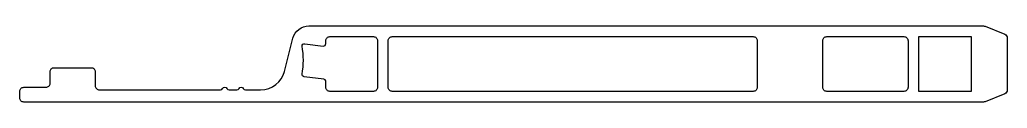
# Model space of a CAD drawing. Extents: x 75 to 196, y 236 to 245.
import ezdxf

# ---------------------------------------------------------------- set-up
doc = ezdxf.new("R2010")
doc.units = 0
doc.layers.get('0').update_dxf_attribs({"linetype": 'CONTINUOUS'})
doc.layers.add('ANA', color=220, linetype='CONTINUOUS')

msp = doc.modelspace()

# ---------------------------------------------------------------- linework, layer by layer
msp.add_lwpolyline([(118.31, 243.61, -0.414214), (118.81, 243.11), (118.81, 237.41, -0.414214), (118.31, 236.91), (113.01, 236.91, -0.414214), (112.51, 237.41), (112.51, 238.11, 0.37734), (112.25, 238.41), (109.87, 238.71, -0.37734), (109.61, 239.01, 0.094297), (109.61, 242.44, -0.452075), (109.95, 242.74), (112.18, 242.45, 0.452075), (112.51, 242.75), (112.51, 243.11, -0.414214), (113.01, 243.61)], format="xyb", close=True)
at = {"layer": 'ANA', "color": 7}
for points in [[(100.45, 237.26, 0.267949), (100.71, 237.11), (101.67, 237.11, 0.267949), (101.93, 237.26, -0.57735), (102.45, 237.26, 0.267949), (102.71, 237.11), (104.56, 237.11, 0.342467), (107.47, 239.36), (108.5, 243.41, -0.342467), (110.44, 244.91), (192.69, 244.91, -0.097737), (192.88, 244.87), (195.28, 243.89, -0.304163), (195.59, 243.42), (195.59, 237.09, -0.304163), (195.28, 236.63), (192.88, 235.65, -0.097737), (192.69, 235.61), (75.69, 235.61, -0.414214), (75.19, 236.11), (75.19, 236.91, -0.414214), (75.69, 237.41), (78.39, 237.41, 0.414214), (78.89, 237.91), (78.89, 239.31, -0.414214), (79.39, 239.81), (83.89, 239.81, -0.414214), (84.39, 239.31), (84.39, 237.61, 0.414214), (84.89, 237.11), (99.67, 237.11, 0.267949), (99.93, 237.26, -0.57735)], [(120.61, 236.91, -0.414214), (120.11, 237.41), (120.11, 243.11, -0.414214), (120.61, 243.61), (164.61, 243.61, -0.414214), (165.11, 243.11), (165.11, 237.41, -0.414214), (164.61, 236.91)], [(173.59, 236.91, -0.414214), (173.09, 237.41), (173.09, 243.11, -0.414214), (173.59, 243.61), (182.99, 243.61, -0.414214), (183.49, 243.11), (183.49, 237.41, -0.414214), (182.99, 236.91)]]:
    msp.add_lwpolyline(points, format="xyb", close=True, dxfattribs=at)
msp.add_lwpolyline([(184.79, 243.61), (191.19, 243.61), (191.19, 236.91), (184.79, 236.91)], close=True, dxfattribs=at)

doc.saveas('drawing.dxf')
